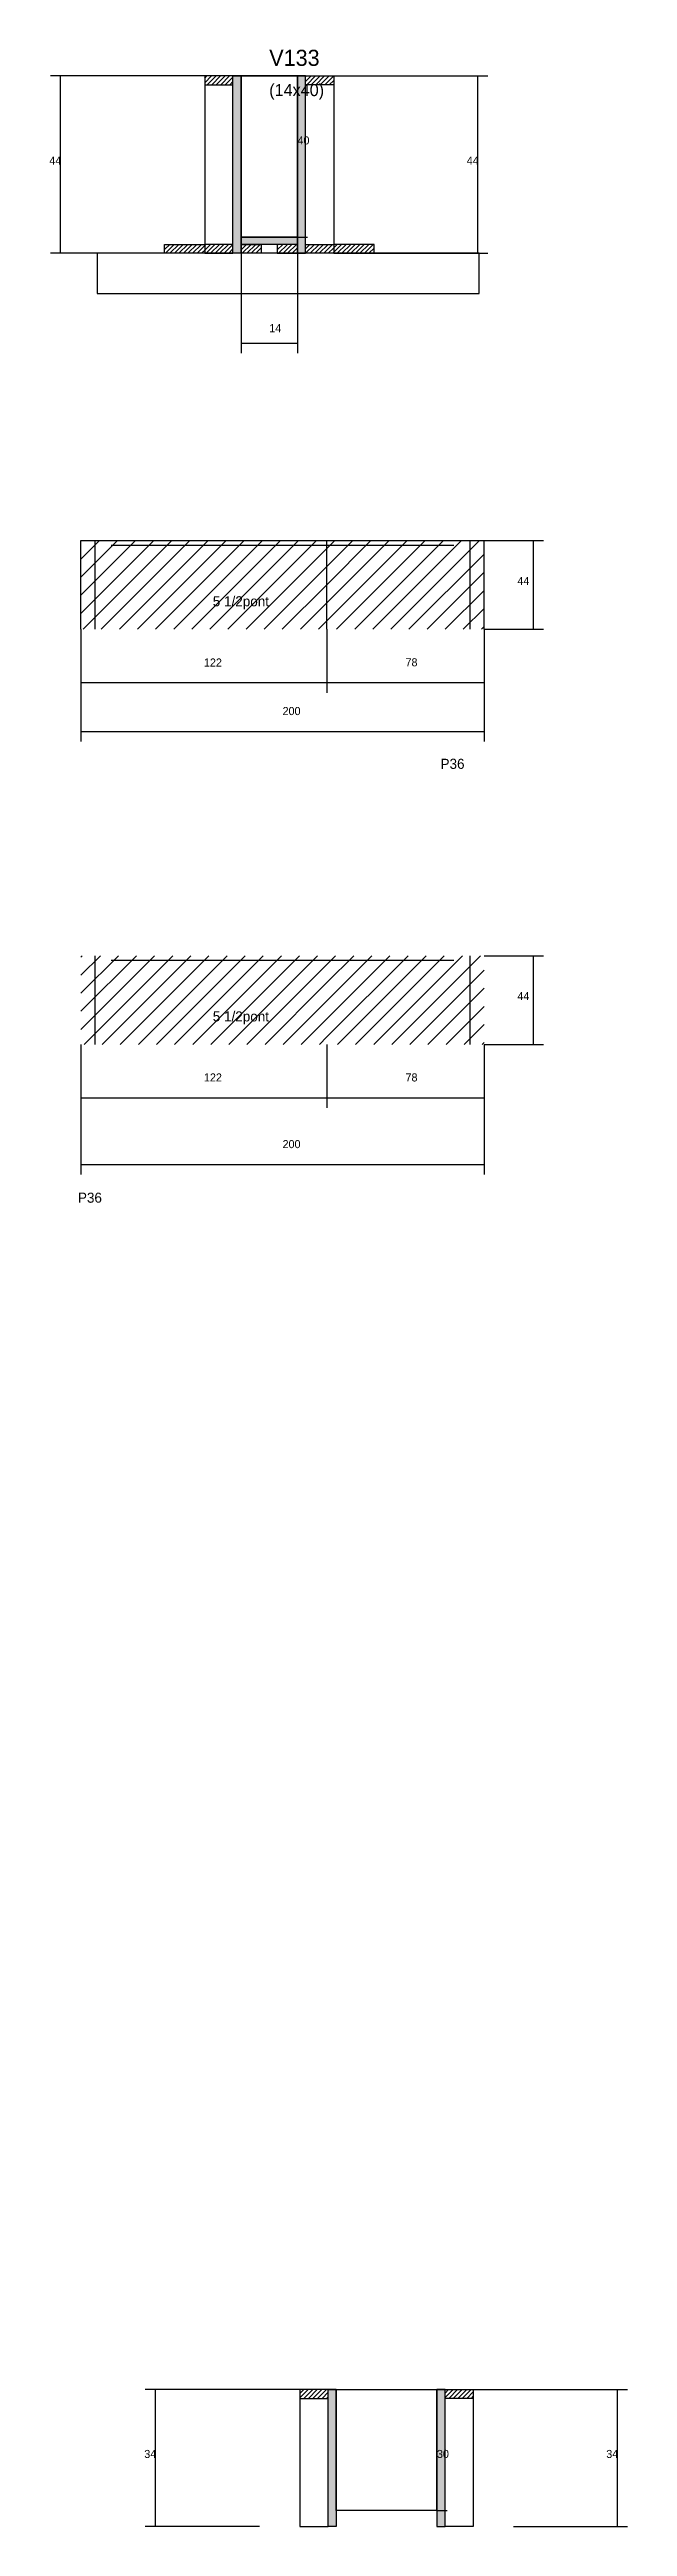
# Model space of a CAD drawing. Header units: metres. Extents: x 139318 to 139605, y 27361 to 28591.
import ezdxf

# ---------------------------------------------------------------- set-up
doc = ezdxf.new("R2010")
doc.units = ezdxf.units.M
for name, color, linetype in [('CONCRETO', 251, 'Continuous'), ('COTA', 4, 'Continuous'), ('Cota Seção (2x)', 4, 'Continuous'), ('Hachura', 253, 'Continuous'), ('Madeira', 126, 'Continuous'), ('NOMENCLATURA', 7, 'Continuous'), ('Painéis', 200, 'Continuous'), ('SARR_2.2x7', 40, 'Continuous'), ('Texto Seção', 7, 'Continuous')]:
    doc.layers.add(name, color=color, linetype=linetype)

msp = doc.modelspace()

# ---------------------------------------------------------------- hatches: boundary and pattern name
at = {"layer": 'Hachura'}
h = msp.add_hatch(dxfattribs=at)
h.set_pattern_fill('ANSI31', scale=0.5)
h.paths.add_polyline_path([(139409.4, 28573.5), (139409.4, 28577.9), (139409.4, 28577.9), (139395.4, 28577.9), (139395.4, 28577.9), (139395.4, 28573.5), (139395.4, 28573.5), (139409.4, 28573.5)])
h = msp.add_hatch(color=8, dxfattribs=at)
h.dxf.hatch_style = 1
h.paths.add_polyline_path([(139409.4, 28577.9), (139413.4, 28577.9), (139413.4, 28577.9), (139413.4, 28489.9), (139413.4, 28489.9), (139409.4, 28489.9), (139409.4, 28489.9), (139409.4, 28577.9)])
h = msp.add_hatch(color=8, dxfattribs=at)
h.dxf.hatch_style = 1
h.paths.add_polyline_path([(139445.4, 28577.9), (139441.4, 28577.9), (139441.4, 28577.9), (139441.4, 28489.9), (139441.4, 28489.9), (139445.4, 28489.9), (139445.4, 28489.9), (139445.4, 28577.9)])
h = msp.add_hatch(dxfattribs=at)
h.set_pattern_fill('ANSI31', scale=0.5)
h.paths.add_polyline_path([(139445.4, 28573.5), (139445.4, 28577.9), (139445.4, 28577.9), (139459.4, 28577.9), (139459.4, 28577.9), (139459.4, 28573.5), (139459.4, 28573.5), (139445.4, 28573.5)])
h = msp.add_hatch(dxfattribs=at)
h.set_pattern_fill('ANSI31', scale=0.5)
h.paths.add_polyline_path([(139375.4, 28489.9), (139375.4, 28494.3), (139375.4, 28494.3), (139395.4, 28494.3), (139395.4, 28494.3), (139395.4, 28489.9), (139395.4, 28489.9), (139375.4, 28489.9)])
h = msp.add_hatch(dxfattribs=at)
h.set_pattern_fill('ANSI31', scale=0.5)
h.paths.add_polyline_path([(139409.4, 28489.9), (139409.4, 28494.3), (139409.4, 28494.3), (139395.4, 28494.3), (139395.4, 28494.3), (139395.4, 28489.9), (139395.4, 28489.9), (139409.4, 28489.9)])
h = msp.add_hatch(color=8, dxfattribs=at)
h.dxf.hatch_style = 1
h.paths.add_polyline_path([(139413.4, 28494.3), (139413.4, 28497.9), (139413.4, 28497.9), (139441.4, 28497.9), (139441.4, 28497.9), (139441.4, 28494.3), (139441.4, 28494.3), (139413.4, 28494.3)])
h = msp.add_hatch(dxfattribs=at)
h.set_pattern_fill('ANSI31', scale=0.5)
h.paths.add_polyline_path([(139413.4, 28489.9), (139413.4, 28494.3), (139413.4, 28494.3), (139423.4, 28494.3), (139423.4, 28494.3), (139423.4, 28489.9), (139423.4, 28489.9), (139413.4, 28489.9)])
h = msp.add_hatch(dxfattribs=at)
h.set_pattern_fill('ANSI31', scale=0.5)
h.paths.add_polyline_path([(139441.4, 28489.9), (139441.4, 28494.3), (139441.4, 28494.3), (139431.4, 28494.3), (139431.4, 28494.3), (139431.4, 28489.9), (139431.4, 28489.9), (139441.4, 28489.9)])
h = msp.add_hatch(dxfattribs=at)
h.set_pattern_fill('ANSI31', scale=0.5)
h.paths.add_polyline_path([(139445.4, 28489.9), (139445.4, 28494.3), (139445.4, 28494.3), (139459.4, 28494.3), (139459.4, 28494.3), (139459.4, 28489.9), (139459.4, 28489.9), (139445.4, 28489.9)])
h = msp.add_hatch(dxfattribs=at)
h.set_pattern_fill('ANSI31', scale=0.5)
h.paths.add_polyline_path([(139479.4, 28489.9), (139479.4, 28494.3), (139479.4, 28494.3), (139459.4, 28494.3), (139459.4, 28494.3), (139459.4, 28489.9), (139459.4, 28489.9), (139479.4, 28489.9)])
h = msp.add_hatch(dxfattribs=at)
h.set_pattern_fill('ANSI31', scale=2)
h.paths.add_polyline_path([(139334, 28347.2), (139334, 28303.2), (139456, 28303.2), (139456, 28347.2)])
h = msp.add_hatch(dxfattribs=at)
h.set_pattern_fill('ANSI31', scale=2)
h.paths.add_polyline_path([(139456, 28347.2), (139456, 28303.2), (139534, 28303.2), (139534, 28347.2)])
h = msp.add_hatch(dxfattribs=at)
h.set_pattern_fill('ANSI31', scale=2)
h.paths.add_polyline_path([(139334, 28141.1), (139334, 28097.1), (139456, 28097.1), (139456, 28141.1)])
h = msp.add_hatch(dxfattribs=at)
h.set_pattern_fill('ANSI31', scale=2)
h.paths.add_polyline_path([(139534, 28097.1), (139534, 28141.1), (139456, 28141.1), (139456, 28097.1)])
h = msp.add_hatch(dxfattribs=at)
h.set_pattern_fill('ANSI31', scale=0.5)
h.paths.add_polyline_path([(139456.6, 27424.9), (139456.6, 27429.3), (139456.6, 27429.3), (139442.6, 27429.3), (139442.6, 27429.3), (139442.6, 27424.9), (139442.6, 27424.9), (139456.6, 27424.9)])
h = msp.add_hatch(color=8, dxfattribs=at)
h.dxf.hatch_style = 1
h.paths.add_polyline_path([(139456.6, 27429.3), (139460.6, 27429.3), (139460.6, 27429.3), (139460.6, 27361.3), (139460.6, 27361.3), (139456.6, 27361.3), (139456.6, 27361.3), (139456.6, 27429.3)])
h = msp.add_hatch(color=8, dxfattribs=at)
h.dxf.hatch_style = 1
h.paths.add_polyline_path([(139514.6, 27429.3), (139510.6, 27429.3), (139510.6, 27429.3), (139510.6, 27361.3), (139510.6, 27361.3), (139514.6, 27361.3), (139514.6, 27361.3), (139514.6, 27429.3)])
h = msp.add_hatch(dxfattribs=at)
h.set_pattern_fill('ANSI31', scale=0.5)
h.paths.add_polyline_path([(139514.6, 27424.9), (139514.6, 27429.3), (139514.6, 27429.3), (139528.6, 27429.3), (139528.6, 27429.3), (139528.6, 27424.9), (139528.6, 27424.9), (139514.6, 27424.9)])

# ---------------------------------------------------------------- linework, layer by layer
at = {"layer": 'CONCRETO'}
for points in [[(139413.4, 28577.9), (139413.4, 28577.9), (139413.4, 28577.9), (139413.4, 28577.9), (139441.4, 28577.9), (139441.4, 28577.9), (139441.4, 28577.9), (139441.4, 28497.9), (139413.4, 28497.9), (139413.4, 28577.9)], [(139413.4, 28497.9), (139441.4, 28497.9), (139441.4, 28577.9), (139413.4, 28577.9)], [(139460.6, 27429.3), (139460.6, 27429.3), (139460.6, 27429.3), (139460.6, 27429.3), (139510.6, 27429.3), (139510.6, 27429.3), (139510.6, 27429.3), (139510.6, 27369.3), (139460.6, 27369.3), (139460.6, 27429.3)]]:
    msp.add_lwpolyline(points, close=True, dxfattribs=at)
at = {"layer": 'COTA'}
for p, q in [((139413.4, 28577.9), (139318.8, 28577.9)), ((139323.8, 28489.9), (139323.8, 28577.9)), ((139459.4, 28577.9), (139535.9, 28577.9)), ((139530.9, 28489.9), (139530.9, 28577.9)), ((139413.4, 28494.3), (139413.4, 28440.2)), ((139441.4, 28494.3), (139441.4, 28440.2)), ((139375.4, 28489.9), (139318.8, 28489.9)), ((139479.4, 28489.9), (139535.9, 28489.9)), ((139413.4, 28445.2), (139441.4, 28445.2)), ((139534, 28347.2), (139563.5, 28347.2)), ((139558.5, 28303.2), (139558.5, 28347.2)), ((139334, 28303.2), (139334, 28247.5)), ((139334, 28303.2), (139334, 28271.7)), ((139456, 28303.2), (139456, 28271.7)), ((139456, 28303.2), (139456, 28271.7)), ((139534, 28303.2), (139534, 28247.5)), ((139534, 28303.2), (139563.5, 28303.2)), ((139534, 28303.2), (139534, 28271.7)), ((139334, 28276.7), (139456, 28276.7)), ((139456, 28276.7), (139534, 28276.7)), ((139334, 28252.5), (139534, 28252.5)), ((139534, 28141.1), (139563.5, 28141.1)), ((139558.5, 28097.1), (139558.5, 28141.1)), ((139334, 28097.1), (139334, 28032.5)), ((139334, 28097.1), (139334, 28065.6)), ((139456, 28097.1), (139456, 28065.6)), ((139456, 28097.1), (139456, 28065.6)), ((139534, 28097.1), (139534, 28032.5)), ((139534, 28097.1), (139563.5, 28097.1)), ((139534, 28097.1), (139534, 28065.6)), ((139334, 28070.6), (139456, 28070.6)), ((139456, 28070.6), (139534, 28070.6)), ((139334, 28037.5), (139534, 28037.5)), ((139460.6, 27429.3), (139365.9, 27429.3)), ((139370.9, 27361.3), (139370.9, 27429.3)), ((139528.6, 27429.3), (139605.1, 27429.3)), ((139600.1, 27361.3), (139600.1, 27429.3)), ((139422.6, 27361.3), (139365.9, 27361.3)), ((139548.6, 27361.3), (139605.1, 27361.3))]:
    msp.add_line(p, q, dxfattribs=at)
at = {"layer": 'Cota Seção (2x)'}
for p, q in [((139441.4, 28497.9), (139441.4, 28577.9)), ((139441.4, 28577.9), (139446.4, 28577.9)), ((139441.4, 28497.9), (139446.4, 28497.9)), ((139510.6, 27369.3), (139510.6, 27429.3)), ((139510.6, 27429.3), (139515.6, 27429.3)), ((139510.6, 27369.3), (139515.6, 27369.3))]:
    msp.add_line(p, q, dxfattribs=at)
at = {"layer": 'Madeira'}
for points in [[(139409.4, 28573.5), (139409.4, 28577.9), (139395.4, 28577.9), (139395.4, 28573.5)], [(139409.4, 28577.9), (139395.4, 28577.9), (139395.4, 28489.9), (139409.4, 28489.9)], [(139445.4, 28573.5), (139445.4, 28577.9), (139459.4, 28577.9), (139459.4, 28573.5)], [(139445.4, 28577.9), (139459.4, 28577.9), (139459.4, 28489.9), (139445.4, 28489.9)], [(139375.4, 28489.9), (139375.4, 28494.3), (139395.4, 28494.3), (139395.4, 28489.9)], [(139409.4, 28489.9), (139409.4, 28494.3), (139395.4, 28494.3), (139395.4, 28489.9)], [(139413.4, 28489.9), (139413.4, 28494.3), (139423.4, 28494.3), (139423.4, 28489.9)], [(139441.4, 28489.9), (139441.4, 28494.3), (139431.4, 28494.3), (139431.4, 28489.9)], [(139445.4, 28489.9), (139445.4, 28494.3), (139459.4, 28494.3), (139459.4, 28489.9)], [(139479.4, 28489.9), (139479.4, 28494.3), (139459.4, 28494.3), (139459.4, 28489.9)], [(139342, 28469.9), (139531.5, 28469.9), (139531.5, 28489.9), (139342, 28489.9)], [(139456.6, 27424.9), (139456.6, 27429.3), (139442.6, 27429.3), (139442.6, 27424.9)], [(139456.6, 27429.3), (139442.6, 27429.3), (139442.6, 27361.3), (139456.6, 27361.3)], [(139514.6, 27424.9), (139514.6, 27429.3), (139528.6, 27429.3), (139528.6, 27424.9)], [(139514.6, 27429.3), (139528.6, 27429.3), (139528.6, 27361.3), (139514.6, 27361.3)]]:
    msp.add_lwpolyline(points, close=True, dxfattribs=at)
at = {"layer": 'Painéis'}
for p, q in [((139413.4, 28489.9), (139413.4, 28577.9)), ((139441.4, 28489.9), (139441.4, 28577.9)), ((139413.4, 28497.9), (139441.4, 28497.9)), ((139413.4, 28494.3), (139413.4, 28497.9)), ((139441.4, 28494.3), (139441.4, 28497.9)), ((139334, 28347.2), (139534, 28347.2)), ((139334, 28303.2), (139334, 28347.2)), ((139456, 28303.2), (139456, 28347.2)), ((139534, 28303.2), (139534, 28347.2))]:
    msp.add_line(p, q, dxfattribs=at)
for points in [[(139409.4, 28577.9), (139413.4, 28577.9), (139413.4, 28489.9), (139409.4, 28489.9)], [(139445.4, 28577.9), (139441.4, 28577.9), (139441.4, 28489.9), (139445.4, 28489.9)], [(139413.4, 28494.3), (139413.4, 28497.9), (139441.4, 28497.9), (139441.4, 28494.3)], [(139456.6, 27429.3), (139460.6, 27429.3), (139460.6, 27361.3), (139456.6, 27361.3)], [(139514.6, 27429.3), (139510.6, 27429.3), (139510.6, 27361.3), (139514.6, 27361.3)]]:
    msp.add_lwpolyline(points, close=True, dxfattribs=at)
at = {"layer": 'SARR_2.2x7'}
for p, q in [((139341, 28303.2), (139341, 28347.2)), ((139527, 28303.2), (139527, 28347.2)), ((139349, 28345), (139456, 28345)), ((139456, 28345), (139519, 28345)), ((139341, 28097.1), (139341, 28141.1)), ((139349, 28138.9), (139456, 28138.9)), ((139456, 28138.9), (139519, 28138.9)), ((139527, 28097.1), (139527, 28141.1))]:
    msp.add_line(p, q, dxfattribs=at)

# ---------------------------------------------------------------- texts
at = {"layer": 'COTA'}
for s, p in [('44', (139318.3, 28533.9)), ('44', (139525.4, 28533.9)), ('14', (139427.4, 28450.7)), ('44', (139550.5, 28325.2)), ('122', (139395, 28284.7)), ('78', (139495, 28284.8)), ('200', (139434, 28260.6)), ('44', (139550.5, 28119.1)), ('122', (139395, 28078.7)), ('78', (139495, 28078.7)), ('200', (139434, 28045.6)), ('34', (139365.4, 27395.3)), ('34', (139594.6, 27395.3))]:
    msp.add_text(s, height=4, dxfattribs=at).set_placement(p)
at = {"layer": 'Cota Seção (2x)'}
for s, p in [('40', (139441.4, 28543.9)), ('30', (139510.6, 27395.3))]:
    msp.add_text(s, height=4, dxfattribs=at).set_placement(p)
at = {"layer": 'NOMENCLATURA'}
for s, p in [('5 1/2pont', (139399.4, 28314.6)), ('P36', (139512.4, 28233.9)), ('5 1/2pont', (139399.4, 28108.5)), ('P36', (139332.5, 28018.5))]:
    msp.add_text(s, height=5, dxfattribs=at).set_placement(p)
at = {"layer": 'Texto Seção'}
for s, height, p in [('V133', 8, (139427.4, 28582.9)), ('(14x40)', 6, (139427.4, 28567.9))]:
    msp.add_text(s, height=height, dxfattribs=at).set_placement(p)

doc.saveas('drawing.dxf')
